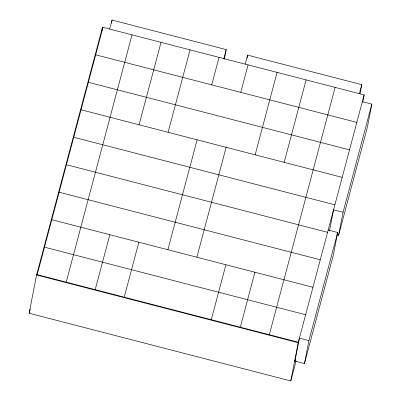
<?xml version="1.0" encoding="UTF-8"?>
<svg xmlns="http://www.w3.org/2000/svg" width="401" height="401" viewBox="0 0 401 401"><rect width="100%" height="100%" fill="white"/><g stroke="black" fill="none" stroke-linecap="round" stroke-linejoin="round"><path stroke-width="0.6" d="M296.073 361.01L290.77 380.95L29.148 313.246L36.586 274.976L102.516 27.213L364.138 94.917L362.72 102.205M101.573 32.075L102.4 27.819M111.463 23.073L112.049 20.05L226.209 49.594L224.329 59.263M247.026 58.155L247.617 55.132L361.777 84.676L360.013 93.739M290.77 380.95L298.209 342.68L364.138 94.917M294.941 361.136L299.407 338.178L308.92 340.639L304.454 363.602L294.941 361.136L295.748 358.118M329.457 230.936L333.567 209.788L343.081 212.254L338.619 235.212L336.835 234.75M328.173 230.064L337.687 232.525L333.226 255.482L304.454 363.602M362.339 101.674L371.852 104.135L367.386 127.097L338.619 235.212M37.183 274.65L102.992 27.338M29.148 313.246L30.275 309.016M109.653 29.057L112.049 20.05M66.2 282.159L132.009 34.847M95.212 289.667L109.839 234.71M139.087 124.791L161.027 42.356M124.23 297.176L138.856 242.219M168.104 132.3L190.039 49.864M167.869 249.728L197.122 139.809M211.743 84.852L219.056 57.373M223.813 58.601L226.209 49.594M245.217 64.145L247.617 55.132M196.886 257.236L226.134 147.317M240.76 92.36L248.074 64.882M211.277 319.702L225.903 264.745M255.151 154.826L277.086 72.391M240.294 327.211L254.921 272.254M284.169 162.34L306.103 79.899M269.312 334.725L335.121 87.408M359.381 93.689L361.777 84.676M308.92 340.639L337.687 232.525M343.081 212.254L371.852 104.135M95.679 54.817L356.825 122.395M88.37 82.295L349.512 149.874M81.057 109.774L342.198 177.357M73.744 137.252L334.885 204.836M66.431 164.731L327.577 232.314M59.117 192.214L320.264 259.793M51.809 219.693L312.95 287.271M44.496 247.171L305.637 314.75M36.707 274.525L298.324 342.233M36.586 274.976L298.209 342.68"/></g></svg>
